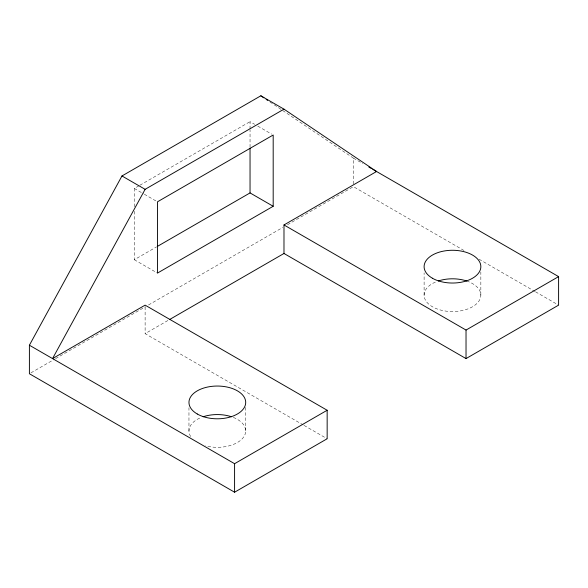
<?xml version="1.0" encoding="UTF-8"?>
<svg xmlns="http://www.w3.org/2000/svg" width="588" height="588" viewBox="0 0 588 588"><rect width="100%" height="100%" fill="white"/><g stroke="black" fill="none" stroke-linecap="round" stroke-linejoin="round"><path stroke-width="0.44" stroke-dasharray="2.94 2.21" d="M188.961 430.938L188.961 407.771M245.696 430.945L245.696 406.881M250.04 147.228L250.04 129.874M250.04 128.956L250.04 121.65L254.67 124.318M353.417 183.985L353.417 158.143L282.086 110.103M424.11 295.169L424.11 272.891M480.844 295.176L480.844 272.001M134.321 206.733L134.321 188.461L139.077 185.712M139.87 185.257L250.04 121.65M134.321 211.298L134.321 259.727L156.511 246.909M30.988 372.829L54.816 359.07M55.61 358.614L145.346 306.796M148.521 304.959L282.74 227.468M287.503 224.719L353.417 186.661L463.961 250.488M303.305 424.992L145.118 333.653L168.131 320.372M353.417 158.143L362.678 163.486M257.757 126.104L271.641 134.123M479.073 259.212L534.742 291.361M535.536 291.817L558.6 305.135M134.321 188.461L143.575 193.805M144.347 194.246L157.466 201.824M134.321 259.727L157.466 273.089M304.106 425.447L327.156 438.758M269.943 101.93L281.329 109.596M145.118 306.921L145.118 333.653M466.659 280.99A28.364 16.376 0 0 1 474.656 305.385A28.364 16.376 0 0 1 431.68 306.311A28.364 16.376 0 0 1 436.502 281.637M233.304 417.406A28.364 16.376 0 0 1 242.058 438.964A28.364 16.376 0 0 1 205.616 445.858M190.674 436.539A28.364 16.376 0 0 1 201.353 417.406"/><path stroke-width="0.88" d="M283.982 109.155L260.844 95.793L121.973 175.966L29.4 345.222L29.4 373.74L234.583 492.207L234.583 463.697L327.156 410.255L145.118 305.143L52.545 358.584L145.118 189.329L283.982 109.155L376.563 171.505L283.989 224.954L283.982 253.472L169.719 319.453M157.305 246.453L250.04 192.915L250.04 148.147M273.185 206.278L273.185 135.012L157.466 201.824L157.466 273.089L273.185 206.278L250.04 192.915M327.156 410.255L327.156 438.758L234.583 492.207M372.704 169.278L558.6 276.617L558.6 305.135L466.027 358.584L466.027 330.066L283.989 224.954M466.027 330.066L558.6 276.617M368.845 167.051L371.16 168.388M283.982 253.472L466.027 358.584M121.973 175.966L145.118 189.329M29.4 345.222L234.583 463.697M260.844 95.793L263.872 97.836M266.151 99.372L267.672 100.394M438.295 280.99A28.364 16.376 0 0 1 466.659 280.99M203.147 416.76A28.364 16.376 0 0 1 231.51 416.76M197.274 414.003A28.364 16.376 0 0 0 244.733 406.668A28.364 16.376 0 0 0 209.989 386.603A28.364 16.376 0 0 0 197.274 414.003M432.415 278.234A28.364 16.376 0 0 0 479.874 270.892A28.364 16.376 0 0 0 445.138 250.833A28.364 16.376 0 0 0 432.415 278.234"/></g></svg>
